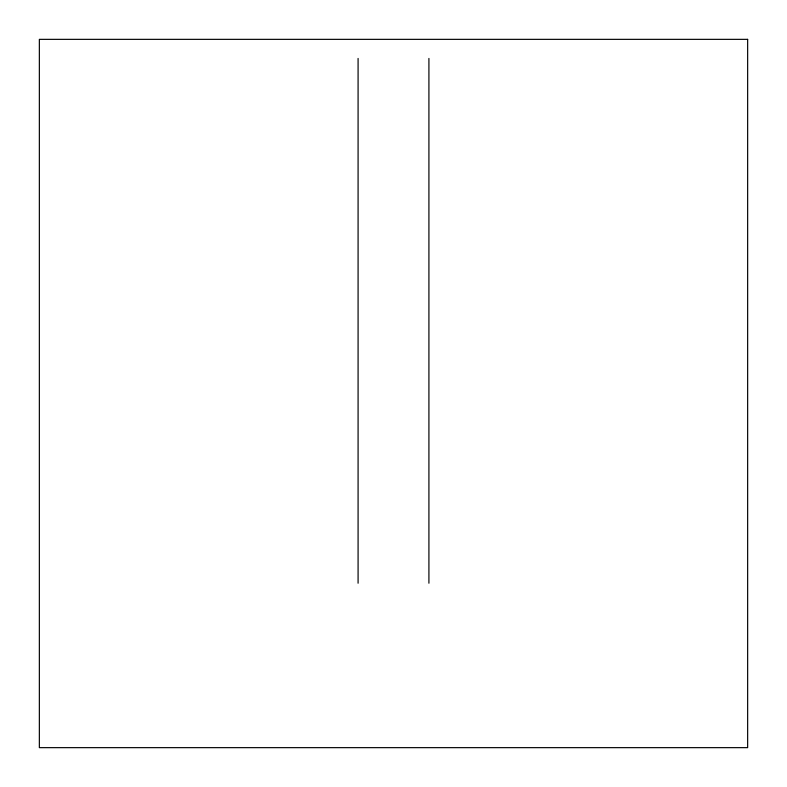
<?xml version="1.0" encoding="UTF-8"?>
<svg xmlns="http://www.w3.org/2000/svg" width="787" height="787" viewBox="0 0 787 787"><rect width="100%" height="100%" fill="white"/><g stroke="black" fill="none" stroke-linecap="round" stroke-linejoin="round"><path stroke-width="1.18" d="M428.915 58.435L428.915 583.216M358.085 58.435L358.085 583.216M747.65 39.35L39.35 39.35L39.35 747.65L747.65 747.65L747.65 39.35"/></g></svg>
